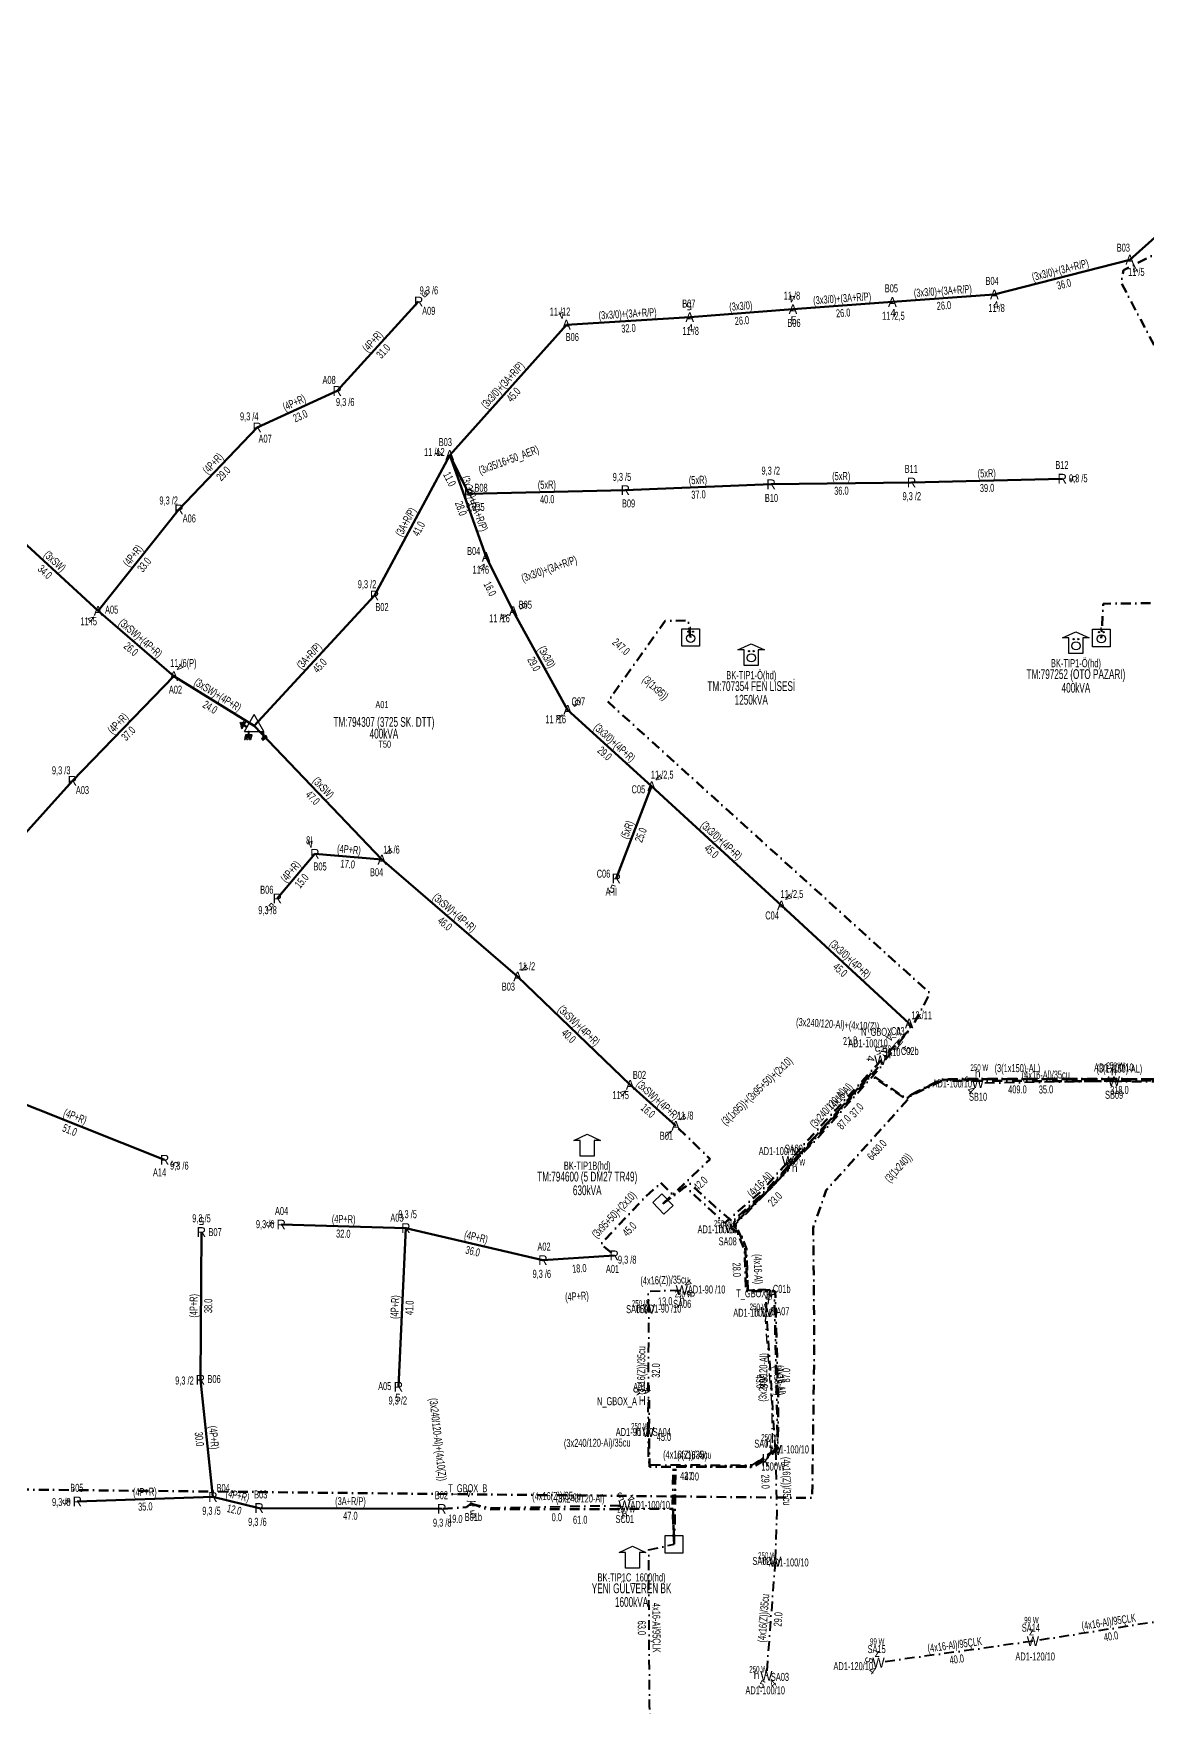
# Model space of a CAD drawing. Header units: millimetres. Extents: x 554556 to 559004, y 4084130 to 4087120.
# Drawn here: x 557486.4 to 557771.5, y 4085817.9 to 4086246.7 of the extents above; entities that cross this region are included whole.
import ezdxf
from ezdxf.enums import TextEntityAlignment as Align

# ---------------------------------------------------------------- set-up
doc = ezdxf.new("R2010")
doc.units = ezdxf.units.MM
doc.linetypes.add('DASHDOT', pattern=[5, 2.5, -1.25, 0, -1.25])
for name, color, linetype, lineweight in [('DIREK_AG_MEVCUT', 120, 'Continuous', 25), ('DIREK_AYD_MEVCUT', 190, 'Continuous', 25), ('DIREK_BOX_MEVCUT', 5, 'Continuous', 25), ('DIREK_OG_MEVCUT', 16, 'Continuous', 25), ('HAT_ABONE_YERALTI_MEVCUT', 56, 'DASHDOT', 30), ('HAT_AG_HAVAI_MEVCUT', 126, 'Continuous', 50), ('HAT_AG_YERALTI_MEVCUT', 126, 'DASHDOT', 50), ('HAT_AYD_YERALTI_MEVCUT', 150, 'DASHDOT', 40), ('HAT_AYD_YERALTI_YENI', 4, 'DASHDOT', 40), ('HAT_BOX_YERALTI_MEVCUT', 192, 'DASHDOT', 50), ('HAT_OG_HAVAI_MEVCUT', 48, 'Continuous', 70), ('HAT_OG_YERALTI_MEVCUT', 48, 'DASHDOT', 70), ('KOFRE_ABONE_MEVCUT', 6, 'Continuous', 25), ('TRAFO_MEVCUT', 5, 'Continuous', 30), ('TRAFO_TADILAT_BYSK', 5, 'Continuous', 30)]:
    doc.layers.add(name, color=color, linetype=linetype, lineweight=lineweight)
doc.layers.add('LAMBA_GUCU', color=4, linetype='Continuous')
doc.styles.add('Direk', font='B_CAD')
doc.styles.get("Standard").update_dxf_attribs({"font": 'Arial'})

# ---------------------------------------------------------------- blocks, each defined once
blk = doc.blocks.new('MEV_BINA_KARE')
at = {"layer": 'TRAFO_MEVCUT', "linetype": 'Continuous'}
for p, q in [((-2.25, -2.25), (-2.25, 2.25)), ((-2.25, 2.25), (2.25, 2.25)), ((0, 1.8), (0, 2.7)), ((2.25, 2.25), (2.25, -2.25)), ((2.25, -2.25), (-2.25, -2.25))]:
    blk.add_line(p, q, dxfattribs=at)
blk = doc.blocks.new('MEV_BETKOSK')
at = {"layer": 'TRAFO_MEVCUT', "linetype": 'Continuous'}
for p, q in [((-3.4, 2), (0, 3.6)), ((-1.8, 2), (-3.4, 2)), ((-1.8, -2), (-1.8, 2)), ((0, 3.6), (3.4, 2)), ((3.4, 2), (1.8, 2)), ((1.8, 2), (1.8, -2)), ((1.8, -2), (-1.8, -2))]:
    blk.add_line(p, q, dxfattribs=at)
blk = doc.blocks.new('MEV_OZELBINA_KARE')
at = {"layer": 'TRAFO_MEVCUT', "linetype": 'Continuous'}
for p, q in [((-2.25, 2.25), (2.25, 2.25)), ((-2.25, -2.25), (-2.25, 2.25)), ((0, 1.8), (0, 2.7)), ((2.25, 2.25), (2.25, -2.25)), ((2.25, -2.25), (-2.25, -2.25))]:
    blk.add_line(p, q, dxfattribs=at)
for centre, radius in [((0, -0.215091), 1.049264), ((-0.592312, 1.488957), 0.15614), ((0.592312, 1.488957), 0.15614)]:
    blk.add_circle(centre, radius, dxfattribs=at)
blk = doc.blocks.new('MEV_MBK_OZEL')
at = {"layer": 'TRAFO_MEVCUT', "linetype": 'Continuous'}
for p, q in [((-3.4, 2), (0, 3.6)), ((-1.8, 2), (-3.4, 2)), ((-1.8, -2), (-1.8, 2)), ((0, 3.6), (3.4, 2)), ((1.8, 2), (1.8, -2)), ((3.4, 2), (1.8, 2)), ((1.8, -2), (-1.8, -2))]:
    blk.add_line(p, q, dxfattribs=at)
for centre, radius in [((0, 0), 1.049264), ((-0.592312, 1.704048), 0.15614), ((0.592312, 1.704048), 0.15614)]:
    blk.add_circle(centre, radius, dxfattribs=at)
blk = doc.blocks.new('MEV_DIREK')
h = blk.add_hatch(color=32)
h.paths.add_polyline_path([(-2.14, 0.97), (-2.35, 1.09), (-3.31, -0.55), (-3.09, -0.67), (-2.67, 0.06), (-1.89, -0.39), (-1.79, -0.22), (-2.56, 0.23)])
h.paths.add_polyline_path([(-3.46, -0.17), (-3.33, -0.25), (-2.61, 0.99), (-2.74, 1.06)])
h.paths.add_polyline_path([(-3.54, 0.29), (-3.41, 0.22), (-3.05, 0.82), (-3.18, 0.9)])
h.paths.add_polyline_path([(-3.58, 0.81), (-3.66, 0.68), (-3.53, 0.61), (-3.45, 0.74)])
h.paths.add_polyline_path([(-1.51, -2.34), (-2.26, -2.33), (-2.52, -3.47), (-2.42, -3.47), (-2.21, -2.53), (-1.91, -2.54), (-2.12, -3.47), (-2.02, -3.47), (-1.81, -2.54), (-1.51, -2.54), (-1.72, -3.47), (-1.62, -3.48), (-1.41, -2.54), (-1.11, -2.54), (-1.32, -3.48), (-1.22, -3.48), (-1.01, -2.54), (-0.71, -2.55), (-0.92, -3.48), (-0.82, -3.48), (-0.56, -2.35), (-1.31, -2.34), (-1.31, -1.44), (-1.51, -1.44)])
at = {"layer": 'TRAFO_MEVCUT'}
for points in [[(2.35, -1.57), (2.12, -1.92), (2.08, -1.44), (1.94, -1.44), (2.01, -2.32), (2.25, -1.96), (2.31, -2.67), (2.1, -2.67), (2.39, -2.87), (2.4, -2.86), (2.64, -2.49), (2.45, -2.63)], [(2.35, -1.57), (2.12, -1.92), (2.08, -1.44), (1.94, -1.44), (2.01, -2.32), (2.25, -1.96), (2.31, -2.67), (2.1, -2.67), (2.39, -2.87), (1.98, -3.19), (2.2, -3.79), (2.26, -3.74), (2.08, -3.26), (2.26, -3.13), (2.44, -3.6), (2.49, -3.56), (2.32, -3.08), (2.49, -2.94), (2.67, -3.42), (2.73, -3.38), (2.55, -2.9), (2.73, -2.76), (2.91, -3.24), (2.97, -3.2), (2.79, -2.72), (2.97, -2.58), (3.15, -3.06), (3.21, -3.01), (2.98, -2.42), (2.4, -2.86), (2.64, -2.49), (2.45, -2.63)], [(2.97, -2.58), (3.15, -3.06), (3.21, -3.01), (2.98, -2.42), (2.4, -2.86), (2.64, -2.49), (2.45, -2.63), (2.35, -1.57), (2.12, -1.92), (2.08, -1.44), (1.94, -1.44), (2.01, -2.32), (2.25, -1.96), (2.31, -2.67), (2.1, -2.67), (2.39, -2.87), (1.98, -3.19), (2.2, -3.79), (2.26, -3.74), (2.08, -3.26), (2.26, -3.13), (2.44, -3.6), (2.49, -3.56), (2.32, -3.08), (2.49, -2.94), (2.67, -3.42), (2.73, -3.38), (2.55, -2.9), (2.73, -2.76), (2.91, -3.24), (2.97, -3.2), (2.79, -2.72)]]:
    blk.add_hatch(color=32, dxfattribs=at).paths.add_polyline_path(points)
at = {"layer": 'TRAFO_MEVCUT', "linetype": 'Continuous'}
for p, q in [((-2.5, -1.44), (0, 2.89)), ((2.5, -1.44), (0, 2.89)), ((-2.5, -1.44), (2.5, -1.44))]:
    blk.add_line(p, q, dxfattribs=at)
at = {"layer": 'TRAFO_MEVCUT', "color": 32, "flags": 128}
blk.add_lwpolyline([(1.94, -1.44), (2.08, -1.44), (2.12, -1.92), (2.35, -1.57), (2.45, -2.63), (2.64, -2.49), (2.4, -2.86), (2.98, -2.42), (3.21, -3.01), (3.15, -3.06), (2.97, -2.58), (2.79, -2.72), (2.97, -3.2), (2.91, -3.24), (2.73, -2.76), (2.55, -2.9), (2.73, -3.38), (2.67, -3.42), (2.49, -2.94), (2.32, -3.08), (2.49, -3.56), (2.44, -3.6), (2.26, -3.13), (2.08, -3.26), (2.26, -3.74), (2.2, -3.79), (1.98, -3.19), (2.39, -2.87), (2.1, -2.67), (2.31, -2.67), (2.25, -1.96), (2.01, -2.32), (1.94, -1.44)], dxfattribs=at)
at = {"layer": 'TRAFO_TADILAT_BYSK', "color": 32, "flags": 128}
for points in [[(-3.53, 0.61), (-3.45, 0.74), (-3.58, 0.81), (-3.66, 0.68), (-3.53, 0.61)], [(-3.41, 0.22), (-3.05, 0.82), (-3.18, 0.9), (-3.54, 0.29), (-3.41, 0.22)], [(-3.33, -0.25), (-2.61, 0.99), (-2.74, 1.06), (-3.46, -0.17), (-3.33, -0.25)], [(-1.79, -0.22), (-2.56, 0.23), (-2.14, 0.97), (-2.35, 1.09), (-3.31, -0.55), (-3.09, -0.67), (-2.67, 0.06), (-1.89, -0.39), (-1.79, -0.22)], [(-1.31, -1.44), (-1.51, -1.44), (-1.51, -2.34), (-2.26, -2.33), (-2.52, -3.47), (-2.42, -3.47), (-2.21, -2.53), (-1.91, -2.54), (-2.12, -3.47), (-2.02, -3.47), (-1.81, -2.54), (-1.51, -2.54), (-1.72, -3.47), (-1.62, -3.48), (-1.41, -2.54), (-1.11, -2.54), (-1.32, -3.48), (-1.22, -3.48), (-1.01, -2.54), (-0.71, -2.55), (-0.92, -3.48), (-0.82, -3.48), (-0.56, -2.35), (-1.31, -2.34), (-1.31, -1.44)]]:
    blk.add_lwpolyline(points, dxfattribs=at)

msp = doc.modelspace()

# ---------------------------------------------------------------- linework, layer by layer
at = {"layer": 'HAT_ABONE_YERALTI_MEVCUT', "flags": 128}
msp.add_lwpolyline([(557673.758923, 4085881.203778), (557675.572879, 4085883.500938), (557675.410615, 4085894.989193), (557674.437217, 4085908.249371), (557673.757215, 4085917.032719), (557674.755621, 4085923.603027)], dxfattribs=at)
at = {"layer": 'HAT_AG_HAVAI_MEVCUT'}
for p, q in [((557564.099994, 4086155.149208), (557584.957338, 4086178.043039)), ((557543.629538, 4086145.785934), (557564.099994, 4086155.149208)), ((557523.614276, 4086124.797098), (557543.629538, 4086145.785934)), ((557573.665298, 4086102.727068), (557592.907911, 4086138.743486)), ((557592.907911, 4086138.743486), (557597.800515, 4086128.812947)), ((557637.852758, 4086129.739031), (557675.182381, 4086131.240087)), ((557675.182381, 4086131.240087), (557711.128884, 4086131.700393)), ((557711.128884, 4086131.700393), (557749.71, 4086132.679)), ((557597.800515, 4086128.812947), (557637.852758, 4086129.739031)), ((557502.887, 4086098.813), (557523.614276, 4086124.797098)), ((557542.866, 4086069.378), (557573.665298, 4086102.727068)), ((557522.278149, 4086082.123485), (557496.34, 4086055.3)), ((557467.74, 4086023.44), (557496.34, 4086055.3)), ((557644.609176, 4086053.923479), (557635.548192, 4086030.243229)), ((557558.38918, 4086036.584825), (557548.775653, 4086025.138014)), ((557575.55025, 4086035.094125), (557558.38918, 4086036.584825)), ((557519.93, 4085958.22), (557472.78, 4085976.97)), ((557581.68, 4085940.72), (557549.77, 4085941.61)), ((557529.35, 4085939.72), (557529.1, 4085901.88)), ((557581.68, 4085940.72), (557579.78, 4085900.08)), ((557616.772156, 4085932.4892), (557581.68, 4085940.72)), ((557635.019501, 4085933.738785), (557616.772156, 4085932.4892)), ((557529.1, 4085901.88), (557532.29, 4085871.85)), ((557532.29, 4085871.85), (557497.58, 4085870.69)), ((557532.29, 4085871.85), (557544.11, 4085869.02)), ((557544.11, 4085869.02), (557590.89, 4085868.79))]:
    msp.add_line(p, q, dxfattribs=at)
at = {"layer": 'HAT_AG_YERALTI_MEVCUT', "flags": 128}
msp.add_lwpolyline([(557647.489, 4085946.911), (557649.921255, 4085949.33851), (557646.948502, 4085952.311264), (557642.236371, 4085947.947009), (557631.610358, 4085936.65687), (557635.019501, 4085933.738785)], dxfattribs=at)
at = {"layer": 'HAT_AYD_YERALTI_MEVCUT', "flags": 128}
for points in [[(557679.493429, 4085957.905627), (557681.139415, 4085957.764542), (557686.124401, 4085962.702499), (557703.868036, 4085982.719519), (557703.115585, 4085983.754138)], [(557762.94822, 4085978.366971), (557728.108748, 4085977.853718)], [(557797.918207, 4085978.595647), (557762.94822, 4085978.366971)], [(557664.908097, 4085940.720657), (557668.858463, 4085944.48291), (557679.587486, 4085955.554218), (557679.493429, 4085957.905627)], [(557674.052268, 4085919.225922), (557673.819828, 4085924.939276), (557669.281835, 4085924.896465), (557668.950537, 4085935.36751), (557667.635731, 4085938.933587), (557664.908097, 4085940.720657)], [(557643.903, 4085920.022), (557643.696473, 4085924.569437), (557652.317, 4085924.814)], [(557643.719, 4085888.489), (557643.903, 4085920.022)], [(557676.306739, 4085883.884812), (557674.052268, 4085919.225922)], [(557676.306739, 4085883.884812), (557674.266927, 4085882.64757), (557670.267838, 4085879.999632), (557663.599162, 4085879.933769), (557643.890964, 4085879.996911), (557643.724, 4085886.480675), (557643.719, 4085888.489)], [(557650.33, 4085859.74), (557650.601188, 4085864.246298), (557650.820515, 4085879.880964), (557659.001746, 4085879.769654), (557670.355291, 4085879.797482), (557676.306739, 4085883.884812)], [(557676.306739, 4085883.884812), (557676.6241, 4085867.769787), (557676.222963, 4085855.264775)], [(557598.395, 4085870.166), (557602.914197, 4085869.079208), (557637.655737, 4085869.698822)], [(557676.222963, 4085855.264775), (557673.959683, 4085826.03747)], [(557781.595068, 4085841.158004), (557742.191172, 4085834.894383)], [(557742.191172, 4085834.894383), (557702.682877, 4085829.411954)]]:
    msp.add_lwpolyline(points, dxfattribs=at)
at = {"layer": 'HAT_AYD_YERALTI_YENI', "flags": 128}
msp.add_lwpolyline([(557638.451, 4085808.282), (557644.822442, 4085808.531393), (557644.083831, 4085818.379545), (557643.837627, 4085858.264562), (557650.33, 4085859.74)], dxfattribs=at)
at = {"layer": 'HAT_BOX_YERALTI_MEVCUT', "flags": 128}
for points in [[(557707.768974, 4085988.027687), (557710.97029, 4085991.885033), (557710.525441, 4085993.115338)], [(557674.755621, 4085923.603027), (557674.865278, 4085924.867889), (557669.160678, 4085924.75658), (557668.560705, 4085936.008735), (557665.956068, 4085941.977694), (557676.207465, 4085952.080475), (557707.362246, 4085987.256695), (557707.768974, 4085988.027687)], [(557650.33, 4085859.74), (557650.711747, 4085879.709493), (557665.567253, 4085879.645276), (557670.571573, 4085879.608135), (557675.177885, 4085882.914986), (557676.346962, 4085884.084063), (557676.824472, 4085885.64832), (557676.824472, 4085886.899726), (557676.040428, 4085922.780816), (557674.755621, 4085923.603027)], [(557650.33, 4085859.74), (557649.954457, 4085869.057102), (557650.098752, 4085879.578279), (557644.093617, 4085879.542103), (557643.912739, 4085888.115699), (557643.985929, 4085896.604818), (557642.19, 4085896.555)], [(557598.395, 4085870.166), (557597.185537, 4085869.198294), (557590.89, 4085868.79)], [(557598.395, 4085870.166), (557602.520794, 4085868.675453), (557650.100457, 4085868.793564), (557650.33, 4085859.74)], [(557598.395, 4085870.166), (557602.520794, 4085868.675453), (557650.100457, 4085868.793564), (557650.33, 4085859.74)]]:
    msp.add_lwpolyline(points, dxfattribs=at)
at = {"layer": 'HAT_OG_HAVAI_MEVCUT'}
for p, q in [((557793.115197, 4086212.108385), (557767.002161, 4086188.772813)), ((557767.002161, 4086188.772813), (557732.323295, 4086179.879986)), ((557680.773, 4086176.075), (557706.227886, 4086177.945964)), ((557732.323295, 4086179.879986), (557706.227886, 4086177.945964)), ((557654.354029, 4086174.039107), (557622.770841, 4086172.129726)), ((557680.773, 4086176.075), (557654.354029, 4086174.039107)), ((557622.770841, 4086172.129726), (557592.907911, 4086138.743486)), ((557592.907911, 4086138.743486), (557602.207761, 4086112.641911)), ((557502.887, 4086098.813), (557478.278, 4086121.556)), ((557609.169425, 4086098.769874), (557602.207761, 4086112.641911)), ((557522.278149, 4086082.123485), (557502.887, 4086098.813)), ((557623.107, 4086073.473), (557609.169425, 4086098.769874)), ((557522.278149, 4086082.123485), (557542.866, 4086069.378)), ((557644.609176, 4086053.923479), (557623.107, 4086073.473)), ((557575.55025, 4086035.094125), (557542.866, 4086069.378)), ((557677.803242, 4086023.376618), (557644.609176, 4086053.923479)), ((557575.55025, 4086035.094125), (557610.288789, 4086005.163887)), ((557710.525441, 4085993.115338), (557677.803242, 4086023.376618)), ((557610.288789, 4086005.163887), (557639.103505, 4085977.393889)), ((557650.775, 4085966.928), (557639.103505, 4085977.393889))]:
    msp.add_line(p, q, dxfattribs=at)
at = {"layer": 'HAT_OG_YERALTI_MEVCUT', "flags": 128}
for points in [[(557813.858266, 4086246.718972), (557816.82215, 4086241.97505), (557809.864641, 4086237.737295), (557812.74252, 4086232.550789), (557822.290702, 4086214.923198), (557765.396802, 4086186.104743), (557764.77148, 4086182.978134), (557791.301446, 4086132.429304), (557796.413254, 4086127.620479), (557794.126927, 4086101.009367), (557760.220585, 4086100.661966), (557759.701117, 4086091.861021)], [(556987.792523, 4084153.935905), (556775.918808, 4084986.16008), (556512.123138, 4085579.47159), (556792.689258, 4085611.346143), (557226.219593, 4085692.029726), (557206.690577, 4085739.108603), (557148.697505, 4085843.496067), (557213.299786, 4085876.608492), (557685.692326, 4085871.60311), (557686.248507, 4085911.091982), (557685.971198, 4085940.814557), (557689.308286, 4085950.408685), (557711.122964, 4085974.723149), (557718.909502, 4085978.477373), (557891.447271, 4085977.850507), (558045.556668, 4085976.85727), (558084.405964, 4085993.507069), (558123.413739, 4085916.196477), (558145.900454, 4085873.264276), (558159.99965, 4085863.394839), (558168.782239, 4085838.83418), (558182.151982, 4085846.962984), (558192.63386, 4085848.353437), (558216.057649, 4085852.096965), (558286.691157, 4085862.354931), (558304.660091, 4085866.098459), (558328.725628, 4085875.189884), (558421.260109, 4085908.206532), (558443.86582, 4085987.326521), (558455.232825, 4086025.698675), (558442.774305, 4086138.44626), (558419.136052, 4086141.322895)], [(557654.587259, 4086092.004145), (557653.992358, 4086096.341866), (557648.086541, 4086096.272386), (557633.356736, 4086075.567283), (557715.849226, 4086000.869565), (557711.402493, 4085992.462459), (557672.724916, 4085950.256723), (557663.275608, 4085941.988578), (557653.200977, 4085951.368407), (557647.489, 4085946.911)], [(557647.489, 4085946.911), (557654.35064, 4085952.169513), (557661.043109, 4085946.019676), (557665.278804, 4085942.384316), (557674.120099, 4085950.614245), (557693.67562, 4085972.189399), (557700.596663, 4085980.215197), (557709.883313, 4085973.810089), (557710.885096, 4085974.72839), (557718.843709, 4085978.707696), (557730.976419, 4085978.846833), (557797.697742, 4085978.821761), (557923.298693, 4085978.376159), (557921.804963, 4085961.190998)], [(557650.33, 4085859.74), (557650.573958, 4085871.044011), (557650.340404, 4085879.597123), (557670.562515, 4085879.503066), (557673.337176, 4085881.243109), (557676.908817, 4085884.163916), (557677.002873, 4085896.673408), (557676.239324, 4085924.529786), (557668.74891, 4085924.546792), (557668.387155, 4085935.146217), (557665.53234, 4085942.045826), (557674.61097, 4085950.722381), (557700.525226, 4085979.972867), (557709.70134, 4085973.743038), (557710.562632, 4085974.60433), (557712.94385, 4085975.896267), (557718.623662, 4085978.74418), (557720.599566, 4085978.883506), (557730.422067, 4085978.970976), (557746.054806, 4085978.970584), (557923.177173, 4085978.468522), (557923.203781, 4085977.32436), (557921.804963, 4085961.190998)], [(557647.489, 4085946.911), (557659.616533, 4085958.392365), (557650.775, 4085966.928)]]:
    msp.add_lwpolyline(points, dxfattribs=at)

# ---------------------------------------------------------------- block references
at = {"layer": 'TRAFO_MEVCUT'}
for name, p in [('MEV_OZELBINA_KARE', (557654.587259, 4086092.004145)), ('MEV_MBK_OZEL', (557753.215131, 4086089.878151)), ('MEV_OZELBINA_KARE', (557759.701117, 4086091.861021)), ('MEV_MBK_OZEL', (557670.106072, 4086086.798054)), ('MEV_DIREK', (557542.866, 4086069.378)), ('MEV_BETKOSK', (557628.115675, 4085961.158835)), ('MEV_BETKOSK', (557628.115675, 4085961.158835)), ('MEV_BINA_KARE', (557650.33, 4085859.74)), ('MEV_BINA_KARE', (557650.33, 4085859.74)), ('MEV_BETKOSK', (557639.717485, 4085855.6367)), ('MEV_BETKOSK', (557639.717485, 4085855.6367))]:
    msp.add_blockref(name, p, dxfattribs=at)
at = {"layer": 'TRAFO_MEVCUT', "xscale": 0.924018, "yscale": 0.717748, "zscale": 0.924018, "rotation": 313.37623}
msp.add_blockref('MEV_BINA_KARE', (557647.489, 4085946.911), dxfattribs=at)
msp.add_blockref('MEV_BINA_KARE', (557647.489, 4085946.911), dxfattribs=at)

# ---------------------------------------------------------------- texts
at = {"layer": 'DIREK_AG_MEVCUT', "width": 0.53}
for s, p in [('9,3 /6', (557587.586147, 4086180.928522)), ('A09', (557587.544608, 4086175.685915)), ('A08', (557562.036706, 4086157.97637)), ('9,3 /6', (557566.163281, 4086152.322046)), ('9,3 /4', (557541.598578, 4086148.636407)), ('A07', (557545.660499, 4086142.93546)), ('9,3 /5', (557637.008184, 4086133.135602)), ('9,3 /2', (557675.089653, 4086134.738859)), ('B11', (557711.062101, 4086135.199756)), ('B12', (557749.621251, 4086136.177875)), ('B08', (557600.940146, 4086130.359788)), ('9,3 /5', (557753.811911, 4086132.783045)), ('9,3 /2', (557520.977184, 4086127.098347)), ('9,3 /5', (557599.46522, 4086125.434089)), ('B09', (557638.697332, 4086126.34246)), ('B10', (557675.27511, 4086127.741316)), ('9,3 /2', (557711.195667, 4086128.20103)), ('A06', (557526.251369, 4086122.49585)), ('9,3 /2', (557571.74801, 4086105.655208)), ('B02', (557575.582586, 4086099.798928)), ('8I', (557556.947001, 4086040.065653)), ('B05', (557559.728867, 4086033.351369)), ('C06', (557632.279322, 4086031.494026)), ('B06', (557546.095479, 4086027.38894)), ('A-II', (557634.28208, 4086026.934334)), ('9,3 /8', (557546.276374, 4086022.162128)), ('A02', (557617.055364, 4085935.977723)), ('9,3 /8', (557638.342062, 4085932.638517)), ('9,3 /6', (557616.488948, 4085929.000677)), ('A01', (557634.580689, 4085930.266402))]:
    msp.add_text(s, height=2.05, dxfattribs=at).set_placement(p, align=Align.MIDDLE_CENTER)
at = {"layer": 'DIREK_AG_MEVCUT', "style": 'Direk'}
for p in [(557584.957338, 4086178.043039), (557564.099994, 4086155.149208), (557543.629538, 4086145.785934), (557597.800515, 4086128.812947), (557637.852758, 4086129.739031), (557675.182381, 4086131.240087), (557711.128884, 4086131.700393), (557749.71, 4086132.679), (557523.614276, 4086124.797098), (557573.665298, 4086102.727068), (557558.38918, 4086036.584825), (557635.548192, 4086030.243229), (557548.775653, 4086025.138014), (557616.772156, 4085932.4892), (557635.019501, 4085933.738785)]:
    msp.add_text('R', height=2.5, dxfattribs=at).set_placement(p, align=Align.MIDDLE_CENTER)
at = {"layer": 'DIREK_AG_MEVCUT', "color": 32, "style": 'Direk'}
for s, rotation, p in [('5', 497.665024, (557586.843036, 4086180.112855)), ('5', 451.452992, (557752.5091, 4086132.749999)), ('5', 386.228666, (557599.037988, 4086126.301242)), ('4', 202.505228, (557557.31743, 4086039.17159)), ('5', 339.061205, (557634.547554, 4086027.628134)), ('5', 319.975007, (557546.974912, 4086022.993875)), ('5', 428.313916, (557522.531823, 4085957.185341)), ('5', 539.621466, (557529.368499, 4085942.519939)), ('5', 628.402381, (557546.971088, 4085941.688064)), ('5', 357.323259, (557579.649237, 4085897.283055)), ('5', 271.914099, (557494.781562, 4085870.596477))]:
    msp.add_text(s, height=2, rotation=rotation, dxfattribs=at).set_placement(p, align=Align.MIDDLE_CENTER)
at = {"layer": 'DIREK_AG_MEVCUT', "linetype": 'ByBlock', "width": 0.53}
for s, p in [('9,3 /3', (557493.458438, 4086057.984858)), ('A03', (557498.900732, 4086052.914072)), ('A14', (557518.636676, 4085954.967722)), ('9,3 /6', (557523.6995, 4085956.720994)), ('A04', (557549.86758, 4085945.108639)), ('9,3 /5', (557529.37315, 4085943.22391)), ('9,3 /6', (557545.672811, 4085941.724274)), ('A03', (557579.406849, 4085943.38135)), ('9,3 /5', (557582.14072, 4085944.267917)), ('B07', (557532.849924, 4085939.696877)), ('9,3 /2', (557525.011924, 4085901.677017)), ('B06', (557532.595694, 4085902.05357)), ('A05', (557576.283819, 4085900.243453)), ('9,3 /2', (557579.615251, 4085896.556116)), ('B05', (557497.463096, 4085874.188047)), ('B04', (557534.919443, 4085874.159984)), ('B03', (557544.528849, 4085872.494847)), ('B02', (557590.785283, 4085872.288433)), ('9,3 /8', (557493.482166, 4085870.553051)), ('9,3 /5', (557531.931698, 4085868.307353)), ('9,3 /6', (557543.682572, 4085865.473983)), ('9,3 /8', (557590.995254, 4085865.27361))]:
    msp.add_text(s, height=2.05, dxfattribs=at).set_placement(p, align=Align.MIDDLE_CENTER)
at = {"layer": 'DIREK_AG_MEVCUT', "linetype": 'ByBlock', "style": 'Direk'}
for p in [(557496.34, 4086055.3), (557519.93, 4085958.22), (557549.77, 4085941.61), (557581.68, 4085940.72), (557529.35, 4085939.72), (557529.1, 4085901.88), (557579.78, 4085900.08), (557532.29, 4085871.85), (557497.58, 4085870.69), (557544.11, 4085869.02), (557590.89, 4085868.79)]:
    msp.add_text('R', height=2.5, dxfattribs=at).set_placement(p, align=Align.MIDDLE_CENTER)
at = {"layer": 'DIREK_AYD_MEVCUT', "width": 0.53}
for s, p in [('AD1-100/10', (557699.995099, 4085988.044806)), ('SA10', (557705.946161, 4085985.812739)), ('AD1-100/10', (557762.910998, 4085981.866773)), ('AD1-100/10', (557721.540283, 4085977.756952)), ('SB09', (557762.985442, 4085974.867168)), ('SB10', (557728.160304, 4085974.354098)), ('AD1-100/10', (557677.075528, 4085960.436191)), ('SA09', (557681.005821, 4085961.061996)), ('AD1-100/10', (557661.422422, 4085940.404322)), ('SA08', (557664.060003, 4085937.324963)), ('AD1-90 /10', (557658.671592, 4085924.994279)), ('SA05', (557640.403684, 4085919.952792)), ('AD1-90 /10', (557647.402316, 4085920.091208)), ('SA06', (557652.416255, 4085921.315408)), ('AD1-100/10', (557670.557032, 4085919.043363)), ('SA07', (557677.547504, 4085919.408481)), ('AD1-90 /10', (557640.219005, 4085888.494854)), ('SA04', (557647.218995, 4085888.483146)), ('SA01', (557673.203771, 4085885.503943)), ('AD1-100/10', (557679.803697, 4085884.030713)), ('AD1-100/10', (557644.223714, 4085869.815961)), ('SC01', (557637.718149, 4085866.199378)), ('SA02', (557672.728193, 4085855.456042)), ('AD1-100/10', (557679.717733, 4085855.073507)), ('SA14', (557741.675881, 4085838.356243)), ('SA15', (557702.201804, 4085832.878735)), ('AD1-120/10', (557742.772997, 4085830.985535)), ('SA03', (557677.449236, 4085825.767249)), ('AD1-120/10', (557696.204576, 4085828.512983)), ('AD1-100/10', (557673.671165, 4085822.31164))]:
    msp.add_text(s, height=2.05, dxfattribs=at).set_placement(p, align=Align.MIDDLE_CENTER)
at = {"layer": 'DIREK_AYD_MEVCUT', "color": 32, "style": 'Direk'}
for s, rotation, p in [('4', 261.027375, (557700.646177, 4085984.144045)), ('5', 193.527375, (557702.53081, 4085986.184784)), ('5', 248.344018, (557725.785207, 4085978.7763)), ('4', 315.844017, (557726.367213, 4085976.060103)), ('4', 136.625039, (557654.033925, 4085926.631187)), ('5', 429.125039, (557654.652901, 4085923.923176)), ('5', 203.52176, (557636.657993, 4085871.991093)), ('4', 136.021761, (557639.3917, 4085871.497831)), ('5', 255.400286, (557700.263601, 4085830.042115)), ('4', 322.900285, (557701.174867, 4085827.417987)), ('5', 333.072014, (557672.827507, 4085823.808529)), ('4', 400.572014, (557675.585691, 4085824.138498))]:
    msp.add_text(s, height=2, rotation=rotation, dxfattribs=at).set_placement(p, align=Align.MIDDLE_CENTER)
at = {"layer": 'DIREK_AYD_MEVCUT', "style": 'Direk'}
for p in [(557703.115585, 4085983.754138), (557728.108748, 4085977.853718), (557762.94822, 4085978.366971), (557679.493429, 4085957.905627), (557664.908097, 4085940.720657), (557652.317, 4085924.814), (557643.903, 4085920.022), (557674.052268, 4085919.225922), (557643.719, 4085888.489), (557676.306739, 4085883.884812), (557637.655737, 4085869.698822), (557676.222963, 4085855.264775), (557742.191172, 4085834.894383), (557702.682877, 4085829.411954), (557673.959683, 4085826.03747)]:
    msp.add_text('W', height=2.5, dxfattribs=at).set_placement(p, align=Align.MIDDLE_CENTER)
at = {"layer": 'DIREK_AYD_MEVCUT', "color": 40, "style": 'Direk'}
for s, p in [('h', (557705.137425, 4085985.224568)), ('h', (557728.071922, 4085980.353447)), ('h', (557762.921633, 4085980.866829)), ('h', (557681.220501, 4085956.098081)), ('h', (557662.418329, 4085940.494703)), ('h', (557641.403489, 4085919.972566)), ('h', (557652.387896, 4085922.315005)), ('h', (557671.555671, 4085919.095523)), ('h', (557641.219003, 4085888.493182)), ('h', (557674.538972, 4085885.652579)), ('h', (557637.700317, 4085867.199219)), ('h', (557673.726699, 4085855.401394)), ('z', (557741.823107, 4085837.36714)), ('z', (557702.339253, 4085831.888226)), ('h', (557671.467145, 4085826.230485))]:
    msp.add_text(s, height=2, dxfattribs=at).set_placement(p, align=Align.MIDDLE_CENTER)
at = {"layer": 'DIREK_BOX_MEVCUT', "width": 0.53}
for s, p in [('N_GBOX_A', (557703.333739, 4085990.991416)), ('C02b', (557710.679057, 4085986.0831)), ('T_GBOX_A', (557671.280224, 4085924.017298)), ('C01b', (557677.895648, 4085925.149064)), ('A01b', (557642.092949, 4085900.053654)), ('N_GBOX_A', (557635.724598, 4085896.375652)), ('T_GBOX_B', (557597.520754, 4085874.086502)), ('T_GBOX_B', (557597.520754, 4085874.086502)), ('B01b', (557598.966647, 4085866.712998)), ('B01b', (557598.966647, 4085866.712998))]:
    msp.add_text(s, height=2.05, dxfattribs=at).set_placement(p, align=Align.MIDDLE_CENTER)
at = {"layer": 'DIREK_BOX_MEVCUT', "color": 32, "style": 'Direk'}
for s, rotation, p in [('4', 236.248211, (557705.440908, 4085989.583356)), ('5', 416.248211, (557710.09704, 4085986.472017)), ('5', 211.588954, (557640.723299, 4085898.940118)), ('4', 151.588954, (557643.522223, 4085899.017759)), ('4', 192.570908, (557597.785586, 4085872.898877)), ('4', 192.570908, (557597.785586, 4085872.898877)), ('5', 369.400105, (557598.852318, 4085867.403599)), ('5', 369.400105, (557598.852318, 4085867.403599))]:
    msp.add_text(s, height=2, rotation=rotation, dxfattribs=at).set_placement(p, align=Align.MIDDLE_CENTER)
at = {"layer": 'DIREK_BOX_MEVCUT', "style": 'Direk', "width": 0.8}
for rotation, p in [(318.43363, (557707.768974, 4085988.027687)), (88.903564, (557598.395, 4085870.166)), (88.903564, (557598.395, 4085870.166))]:
    msp.add_text('H', height=2.25, rotation=rotation, dxfattribs=at).set_placement(p, align=Align.MIDDLE_CENTER)
for p in [(557674.755621, 4085923.603027), (557642.19, 4085896.555)]:
    msp.add_text('H', height=2.25, dxfattribs=at).set_placement(p, align=Align.MIDDLE_CENTER)
at = {"layer": 'DIREK_OG_MEVCUT', "width": 0.53}
for s, p in [('B03', (557765.354487, 4086191.86072)), ('11 /5', (557768.670825, 4086185.645568)), ('B05', (557705.970261, 4086181.43647)), ('B04', (557731.75704, 4086183.333876)), ('B07', (557654.113957, 4086177.530864)), ('11 /8', (557680.509742, 4086179.571992)), ('11 /8', (557732.891952, 4086176.411449)), ('11 /12', (557621.149965, 4086175.479086)), ('B06', (557681.035741, 4086172.584876)), ('11 /2,5', (557706.489453, 4086174.402042)), ('B06', (557624.295471, 4086168.979248)), ('11 /8', (557654.594533, 4086170.541072)), ('B03', (557591.794799, 4086142.061765)), ('11 /12', (557588.984978, 4086139.513167)), ('B04', (557599.051789, 4086114.155134)), ('11 /6', (557600.878353, 4086109.367522)), ('A05', (557506.371744, 4086099.139434)), ('B05', (557612.266843, 4086100.399599)), ('11 /5', (557500.515337, 4086096.153961)), ('11 /16', (557605.670714, 4086096.929005)), ('11 /6(P)', (557524.734904, 4086085.47539)), ('A02', (557522.710772, 4086078.650325)), ('C07', (557625.854166, 4086075.641658)), ('11 /16', (557620.044164, 4086071.055147)), ('11 /2,5', (557647.30294, 4086056.868436)), ('C05', (557641.204351, 4086053.112823)), ('11 /6', (557578.00494, 4086037.675588)), ('B04', (557574.190784, 4086031.868934)), ('11 /2,5', (557680.511005, 4086026.311799)), ('C04', (557675.430036, 4086020.804091)), ('11 /2', (557612.684992, 4086007.793128)), ('B03', (557607.931213, 4086002.577029)), ('13 /11', (557713.725297, 4085995.237951)), ('C03', (557707.608803, 4085991.180597)), ('B02', (557641.486587, 4085979.957269)), ('11 /5', (557636.676513, 4085974.783278)), ('11 /8', (557653.201756, 4085969.53611)), ('B01', (557648.390816, 4085964.365644))]:
    msp.add_text(s, height=2.05, dxfattribs=at).set_placement(p, align=Align.MIDDLE_CENTER)
at = {"layer": 'DIREK_OG_MEVCUT', "style": 'Direk'}
for p in [(557767.002161, 4086188.772813), (557680.773, 4086176.075), (557706.227886, 4086177.945964), (557732.323295, 4086179.879986), (557622.770841, 4086172.129726), (557654.354029, 4086174.039107), (557592.907911, 4086138.743486), (557602.207761, 4086112.641911), (557502.887, 4086098.813), (557609.169425, 4086098.769874), (557522.278149, 4086082.123485), (557623.107, 4086073.473), (557644.609176, 4086053.923479), (557575.55025, 4086035.094125), (557677.803242, 4086023.376618), (557610.288789, 4086005.163887), (557710.525441, 4085993.115338), (557639.103505, 4085977.393889), (557650.775, 4085966.928)]:
    msp.add_text('A', height=2.5, dxfattribs=at).set_placement(p, align=Align.MIDDLE_CENTER)
at = {"layer": 'DIREK_OG_MEVCUT', "color": 32, "style": 'Direk'}
for s, rotation, p in [('4', 388.0839, (557768.3203, 4086186.302487)), ('5', 183.933124, (557654.161971, 4086176.832513)), ('4', 184.305177, (557680.562807, 4086178.867099)), ('4', 369.310646, (557732.776299, 4086177.116874)), ('4', 205.824011, (557621.551138, 4086174.650107)), ('5', 364.305177, (557680.983193, 4086173.282901)), ('4', 364.221195, (557706.433986, 4086175.15356)), ('4', 363.933124, (557654.546087, 4086171.245702)), ('4', 258.899543, (557590.160296, 4086139.282569)), ('4', 337.902754, (557601.154457, 4086110.04758)), ('5', 117.751376, (557611.647359, 4086100.073654)), ('4', 318.269433, (557501.02324, 4086096.723407)), ('4', 297.751376, (557606.691491, 4086097.466093)), ('4', 143.760722, (557523.933394, 4086084.381839)), ('5', 128.288144, (557625.304733, 4086075.207927)), ('4', 308.288144, (557620.909267, 4086071.738073)), ('4', 137.550716, (557646.499001, 4086055.989529)), ('4', 136.441973, (557577.479698, 4086037.12322)), ('4', 137.307858, (557679.701807, 4086025.434639)), ('4', 137.655, (557612.17485, 4086007.233373)), ('4', 123.558161, (557712.858752, 4085994.663131)), ('4', 317.087493, (557637.197039, 4085975.343185)), ('4', 137.06288, (557652.682347, 4085968.977885)), ('f', 317.06288, (557648.867653, 4085964.878115))]:
    msp.add_text(s, height=2, rotation=rotation, dxfattribs=at).set_placement(p, align=Align.MIDDLE_CENTER)
at = {"layer": 'HAT_ABONE_YERALTI_MEVCUT', "lineweight": 30, "width": 0.53}
msp.add_text('43.0', height=1.9, rotation=274.198418, dxfattribs=at).set_placement((557673.228478, 4085901.494824), align=Align.TOP_CENTER)
msp.add_text('(4x16-Al)', height=2.05, rotation=274.198418, dxfattribs=at).set_placement((557676.619354, 4085901.74374), align=Align.CENTER)
at = {"layer": 'HAT_AG_HAVAI_MEVCUT', "lineweight": 30, "width": 0.53}
for s, rotation, p in [('(4P+R)', 47.665024, (557573.900329, 4086167.168568)), ('(4P+R)', 24.579561, (557553.511203, 4086151.240548)), ('(4P+R)', 46.360137, (557533.006769, 4086135.878121)), ('(3x35/16+50_AER)', 20.311788, (557608.349578, 4086136.544054)), ('(5xR)', 0.733649, (557693.144749, 4086132.32017)), ('(5xR)', 1.452992, (557730.397889, 4086133.039423)), ('(5xR)', 1.324552, (557617.806988, 4086130.125762)), ('(5xR)', 2.302672, (557656.483418, 4086131.338873)), ('(3A+R/P)', 61.885596, (557582.536898, 4086121.135825)), ('(4P+R)', 51.420958, (557512.586152, 4086112.335104)), ('(3A+R/P)', 47.276195, (557557.641211, 4086086.629229)), ('(4P+R)', 405.961328, (557508.698035, 4086069.302614)), ('(5xR)', 429.061205, (557639.284816, 4086042.387119, 278817.774096)), ('(4P+R)', 355.03545, (557567.043273, 4086036.686286, 278779.19459)), ('(4P+R)', 409.975007, (557552.931517, 4086031.408073, 278774.387826)), ('(4P+R)', 338.313916, (557496.669093, 4085968.384839, 278736.39)), ('(4P+R)', 358.402381, (557565.748698, 4085942.01467, 278774.885)), ('(4P+R)', 346.730027, (557599.443453, 4085937.449262, 278790.862267)), ('(4P+R)', 363.917519, (557625.539713, 4085922.255512)), ('(4P+R)', 449.621466, (557528.375019, 4085920.805616, 278764.55)), ('(4P+R)', 447.323259, (557579.880927, 4085920.439696, 278789.89)), ('(4P+R)', 276.063625, (557531.540244, 4085886.954788, 278766.145)), ('(4P+R)', 361.914099, (557514.906609, 4085872.119526, 278748.79)), ('(4P+R)', 346.535438, (557538.397917, 4085871.261637, 278772.055)), ('(3A+R/P)', 359.7183, (557567.504179, 4085869.75499, 278795.445))]:
    msp.add_text(s, height=2.05, rotation=rotation, dxfattribs=at).set_placement(p, align=Align.CENTER)
for s, rotation, p in [('31.0', 47.665024, (557575.157003, 4086166.023679)), ('23.0', 24.579561, (557554.218329, 4086149.694594)), ('29.0', 46.360137, (557534.237045, 4086134.704911)), ('11.0', 296.228666, (557593.82925, 4086133.026893)), ('36.0', 0.733649, (557693.166516, 4086130.62031)), ('39.0', 1.452992, (557730.440995, 4086131.33997)), ('40.0', 1.324552, (557617.846285, 4086128.426216)), ('37.0', 2.302672, (557656.551721, 4086129.640246)), ('41.0', 61.885596, (557584.036312, 4086120.334728)), ('33.0', 51.420958, (557513.915125, 4086111.274994)), ('45.0', 47.276195, (557558.890087, 4086085.475839)), ('37.0', 405.961328, (557509.920115, 4086068.12087)), ('25.0', 429.061205, (557640.872552, 4086041.779589, 278817.774096)), ('17.0', 355.03545, (557566.896156, 4086034.992664, 278779.19459)), ('15.0', 409.975007, (557554.233316, 4086030.314766, 278774.387826)), ('51.0', 338.313916, (557496.040907, 4085966.805161, 278736.39)), ('32.0', 358.402381, (557565.701302, 4085940.31533, 278774.885)), ('36.0', 346.730027, (557599.053236, 4085935.794653, 278790.862267)), ('18.0', 363.917519, (557626.011973, 4085931.417964)), ('38.0', 449.621466, (557530.074981, 4085920.794384, 278764.55)), ('41.0', 447.323259, (557581.579073, 4085920.360304, 278789.89)), ('30.0', 276.063625, (557529.849756, 4085886.775212, 278766.145)), ('35.0', 361.914099, (557514.963391, 4085870.420474, 278748.79)), ('12.0', 346.535438, (557538.002083, 4085869.608363, 278772.055)), ('47.0', 359.7183, (557567.495821, 4085868.05501, 278795.445))]:
    msp.add_text(s, height=2.05, rotation=rotation, dxfattribs=at).set_placement(p, align=Align.TOP_CENTER)
at = {"layer": 'HAT_AG_YERALTI_MEVCUT', "lineweight": 30, "width": 0.53}
msp.add_text('(3x95+50)+(2x10)', height=2.05, rotation=406.735705, dxfattribs=at).set_placement((557635.685425, 4085943.467059), align=Align.CENTER)
msp.add_text('45.0', height=2.05, rotation=406.735705, dxfattribs=at).set_placement((557638.161304, 4085941.136819), align=Align.TOP_CENTER)
at = {"layer": 'HAT_AYD_YERALTI_MEVCUT', "lineweight": 30, "width": 0.53}
for s, rotation, p in [('(4x16-Al)/35cu', 360.844016, (557745.515963, 4085978.960252)), ('(4x16-Al)', 48.44534, (557693.724069, 4085973.838677)), ('(4x16-Al)', 45.899524, (557673.00217, 4085951.201626)), ('(4x16-Al)', 271.812203, (557670.815336, 4085930.185747)), ('(4x16(Z))/35cu', 1.624976, (557647.958397, 4085926.391026)), ('(4x16(Z))/35cu', 89.665674, (557642.961014, 4085904.26046)), ('(4x16-Al)', 273.650052, (557676.027779, 4085901.60948)), ('(4x16(Z))/35cu', 359.816434, (557653.750509, 4085881.665331)), ('(4x16-Al)', 359.220514, (557654.934258, 4085881.525152)), ('(4x16(Z))/35cu', 271.128209, (557678.16509, 4085875.860772)), ('(4x16(Z))/35cu', 1.02176, (557620.254652, 4085871.088744)), ('(4x16(Z))/35cu', 445.572013, (557674.24386, 4085840.716748)), ('(4x16-Al)/95ÇLK', 369.032135, (557761.75968, 4085838.865654)), ('(4x16-Al)/95ÇLK', 367.900284, (557722.320192, 4085832.995101))]:
    msp.add_text(s, height=2.05, rotation=rotation, dxfattribs=at).set_placement(p, align=Align.CENTER)
for s, rotation, p in [('35.0', 360.844016, (557745.541005, 4085977.260437)), ('37.0', 48.44534, (557696.268368, 4085971.583341)), ('23.0', 45.899524, (557675.443779, 4085948.835502)), ('28.0', 271.812203, (557667.417036, 4085930.078227)), ('13.0', 1.624976, (557648.054812, 4085922.992394)), ('32.0', 89.665674, (557644.660986, 4085904.25054)), ('35.0', 273.650052, (557674.331228, 4085901.501254)), ('42.0', 359.816434, (557653.739616, 4085878.265348)), ('47.0', 359.220514, (557654.888003, 4085878.125466)), ('29.0', 271.128209, (557674.765749, 4085875.793827)), ('0.0', 1.02176, (557620.315282, 4085867.689285)), ('29.0', 445.572013, (557675.938786, 4085840.585497)), ('40.0', 369.032135, (557762.02656, 4085837.186733)), ('40.0', 367.900284, (557722.553857, 4085831.311236))]:
    msp.add_text(s, height=2.05, rotation=rotation, dxfattribs=at).set_placement(p, align=Align.TOP_CENTER)
at = {"layer": 'HAT_AYD_YERALTI_YENI', "lineweight": 30, "width": 0.53}
msp.add_text('4x16-Al/95ÇLK', height=2.05, rotation=270.353673, dxfattribs=at).set_placement((557644.810713, 4085838.3273), align=Align.CENTER)
msp.add_text('63.0', height=2.05, rotation=270.353673, dxfattribs=at).set_placement((557643.110745, 4085838.316807), align=Align.TOP_CENTER)
at = {"layer": 'HAT_BOX_YERALTI_MEVCUT', "lineweight": 30, "width": 0.53}
for s, rotation, p in [('(3x240/120-Al)+(4x10(Z))', 356.557361, (557692.166459, 4085991.89471)), ('(3x240/120-Al)', 48.469415, (557690.512232, 4085970.795719)), ('(3x240/120-Al)', 88.47923, (557674.153754, 4085902.454188)), ('(3x240/120-Al)+(4x10(Z))', 276.524355, (557588.905775, 4085886.464888)), ('(3x240/120-Al)/35cu', 360.345151, (557630.685145, 4085884.705995)), ('(3x240/120-Al)', 0.142229, (557626.306406, 4085870.434503)), ('(3x240/120-Al)', 0.142229, (557626.306406, 4085870.434503))]:
    msp.add_text(s, height=2.05, rotation=rotation, dxfattribs=at).set_placement(p, align=Align.CENTER)
for s, rotation, p in [('21.0', 4.128922, (557695.345563, 4085989.748814)), ('87.0', 48.469415, (557693.057479, 4085968.541451)), ('87.0', 89.421274, (557678.00699, 4085903.021434)), ('45.0', 360.345151, (557647.74226, 4085888.251919)), ('19.0', 356.89155, (557594.40356, 4085867.280192)), ('61.0', 0.142229, (557626.314846, 4085867.034514)), ('61.0', 0.142229, (557626.314846, 4085867.034514))]:
    msp.add_text(s, height=2.05, rotation=rotation, dxfattribs=at).set_placement(p, align=Align.TOP_CENTER)
at = {"layer": 'HAT_OG_HAVAI_MEVCUT', "lineweight": 30, "width": 0.53}
for s, rotation, p in [('(3x3/0)+(3A+R/P)', 374.382651, (557749.451591, 4086185.149759, 278866.161648)), ('(3x3/0)+(3A+R/P)', 364.238641, (557719.212767, 4086179.76065, 278853.113943)), ('(3x3/0)', 364.406605, (557667.498206, 4086175.904541, 278827.177014)), ('(3x3/0)+(3A+R/P)', 4.203748, (557693.438135, 4086177.858195, 278853.113943)), ('(3x3/0)+(3A+R/P)', 363.459642, (557638.511141, 4086173.932867, 278811.385421)), ('(3x3/0)+(3A+R/P)', 408.18838, (557607.205837, 4086156.003287, 278796.453956)), ('(3x3/0)+(3A+R/P)', 289.610707, (557598.358531, 4086125.977982, 278801.10388)), ('(3xSW)', 317.256687, (557491.159408, 4086110.808741, 278739.139)), ('(3x3/0)+(3A+R/P)', 19.323109, (557618.693275, 4086108.640068)), ('(3xSW)+(4P+R)', 319.28218, (557513.137059, 4086091.112484, 278751.4435)), ('(3x3/0)', 298.853022, (557616.882694, 4086086.531617, 278804.584713)), ('(3xSW)+(4P+R)', 328.239263, (557533.019492, 4086076.473458, 278771.433)), ('(3x3/0)+(4P+R)', 317.723265, (557634.429894, 4086064.327158, 278811.5535)), ('(3xSW)', 313.631672, (557559.823347, 4086052.822579, 278771.433)), ('(3x3/0)+(4P+R)', 317.378166, (557661.781792, 4086039.275512, 278822.304588)), ('(3xSW)+(4P+R)', 319.252275, (557593.474339, 4086020.772958, 278805.144394)), ('(3x3/0)+(4P+R)', 317.237549, (557694.741458, 4086008.870027, 278838.901621)), ('(3xSW)+(4P+R)', 316.057726, (557625.28599, 4085991.890921, 278819.551752)), ('(3xSW)+(4P+R)', 318.117261, (557645.506719, 4085972.79378, 278819.551752))]:
    msp.add_text(s, height=2.05, rotation=rotation, dxfattribs=at).set_placement(p, align=Align.CENTER)
for s, rotation, p in [('36.0', 374.382651, (557749.873865, 4086183.50304, 278866.161648)), ('26.0', 364.238641, (557719.338415, 4086178.0653, 278853.113943)), ('26.0', 364.406605, (557667.628823, 4086174.209566, 278827.177014)), ('26.0', 4.203748, (557693.562751, 4086176.162769, 278853.113943)), ('32.0', 363.459642, (557638.613729, 4086172.235965, 278811.385421)), ('45.0', 408.18838, (557608.472916, 4086154.869924, 278796.453956)), ('28.0', 289.610707, (557596.75714, 4086125.407415, 278801.10388)), ('34.0', 317.256687, (557490.005592, 4086109.560259, 278739.139)), ('16.0', 296.64973, (557604.169192, 4086104.943383)), ('26.0', 319.28218, (557512.028091, 4086089.824001, 278751.4435)), ('29.0', 298.853022, (557615.393731, 4086085.711257, 278804.584713)), ('24.0', 328.239263, (557532.124657, 4086075.028027, 278771.433)), ('29.0', 317.723265, (557633.286283, 4086063.069321, 278811.5535)), ('47.0', 313.631672, (557558.592903, 4086051.649546, 278771.433)), ('45.0', 317.378166, (557660.630626, 4086038.024585, 278822.304588)), ('46.0', 319.252275, (557592.364699, 4086019.485054, 278805.144394)), ('45.0', 317.237549, (557693.587225, 4086007.621929, 278838.901621)), ('40.0', 316.057726, (557624.106304, 4085990.666854, 278819.551752)), ('16.0', 318.117261, (557644.371785, 4085971.528109, 278819.551752))]:
    msp.add_text(s, height=2.05, rotation=rotation, dxfattribs=at).set_placement(p, align=Align.TOP_CENTER)
at = {"layer": 'HAT_OG_YERALTI_MEVCUT', "lineweight": 30, "width": 0.53}
for s, rotation, p in [('247.0', 317.838866, (557637.488185, 4086090.406987)), ('409.0', 359.998565, (557738.238394, 4085977.27078)), ('318.0', 359.97847, (557764.336442, 4085977.134297)), ('6430.0', 48.101885, (557701.480992, 4085961.430643)), ('42.0', 43.431425, (557656.407795, 4085952.879917))]:
    msp.add_text(s, height=2.05, rotation=rotation, dxfattribs=at).set_placement(p, align=Align.TOP_CENTER)
for s, rotation, p in [('(3(1x95))', 317.838866, (557644.919879, 4086078.390724)), ('(3(1x95))+(3x95+50)+(2x10)', 43.431425, (557672.20466, 4085975.094259)), ('(3(1x150)-AL)', 359.998565, (557738.238479, 4085980.67078)), ('(3(1x150)-AL)', 359.97847, (557764.337719, 4085980.534297)), ('(3(1x240))', 48.101885, (557708.469047, 4085955.502526))]:
    msp.add_text(s, height=2.05, rotation=rotation, dxfattribs=at).set_placement(p, align=Align.CENTER)
at = {"layer": 'KOFRE_ABONE_MEVCUT', "style": 'Direk'}
msp.add_text('k', height=3, dxfattribs=at).set_placement((557673.758923, 4085881.203778), align=Align.MIDDLE_CENTER)
at = {"layer": 'KOFRE_ABONE_MEVCUT', "width": 0.6}
msp.add_text('1500W', height=2.1, dxfattribs=at).set_placement((557675.72096, 4085879.654452), align=Align.MIDDLE_CENTER)
at = {"layer": 'LAMBA_GUCU', "linetype": 'Continuous', "lineweight": 20, "width": 0.55}
for s, p in [('250 W', (557705.547951, 4085986.691673)), ('250 W', (557728.482448, 4085981.820552)), ('250 W', (557763.332159, 4085982.333934)), ('250 W', (557681.631028, 4085957.565186)), ('250 W', (557662.828856, 4085941.961808)), ('250 W', (557652.798423, 4085923.782111)), ('250 W', (557641.814015, 4085921.439671)), ('250 W', (557671.966197, 4085920.562628)), ('250 W', (557641.62953, 4085889.960287)), ('250 W', (557674.949498, 4085887.119684)), ('250 W', (557638.110844, 4085868.666325)), ('250 W', (557674.137225, 4085856.8685)), ('99 W', (557741.822449, 4085840.309245)), ('99 W', (557702.338595, 4085834.830331)), ('250 W', (557671.877671, 4085827.697591))]:
    msp.add_text(s, height=1.65, dxfattribs=at).set_placement(p, align=Align.MIDDLE_CENTER)
at = {"layer": 'TRAFO_MEVCUT', "width": 0.6}
for s, height, p in [('BK-TIP1-Ö(hd)', 2.1, (557670.106072, 4086081.298054)), ('TM:797252 (OTO PAZARI)', 2.5, (557753.215131, 4086081.378151)), ('BK-TIP1-Ö(hd)', 2.1, (557753.215131, 4086084.378151)), ('TM:707354 FEN LİSESİ', 2.5, (557670.106072, 4086078.298054)), ('400kVA', 2.5, (557753.215131, 4086077.878151)), ('A01', 1.8, (557575.564878, 4086073.900111)), ('1250kVA', 2.5, (557670.106072, 4086074.798054)), ('TM:794307 (3725 SK. DTT)', 2.5, (557576.07077, 4086069.119963)), ('400kVA', 2.5, (557576.07077, 4086066.119963)), ('TM:794600 (5 DM27 TR49)', 2.5, (557628.115675, 4085952.658835)), ('TM:794600 (5 DM27 TR49)', 2.5, (557628.115675, 4085952.658835)), ('BK-TIP1B(hd)', 2.1, (557628.115675, 4085955.658835)), ('BK-TIP1B(hd)', 2.1, (557628.115675, 4085955.658835)), ('630kVA', 2.5, (557628.115675, 4085949.158835)), ('630kVA', 2.5, (557628.115675, 4085949.158835)), ('BK-TIP1C_1600(hd)', 2.1, (557639.462486, 4085850.197981)), ('BK-TIP1C_1600(hd)', 2.1, (557639.462486, 4085850.197981)), ('YENİ GÜLVEREN BK', 2.5, (557639.462486, 4085847.197981)), ('YENİ GÜLVEREN BK', 2.5, (557639.462486, 4085847.197981)), ('1600kVA', 2.5, (557639.462486, 4085843.697981)), ('1600kVA', 2.5, (557639.462486, 4085843.697981))]:
    msp.add_text(s, height=height, dxfattribs=at).set_placement(p, align=Align.CENTER)
msp.add_text('T50', height=1.8, dxfattribs=at).set_placement((557576.286761, 4086065.573265), align=Align.TOP_CENTER)

doc.saveas('drawing.dxf')
